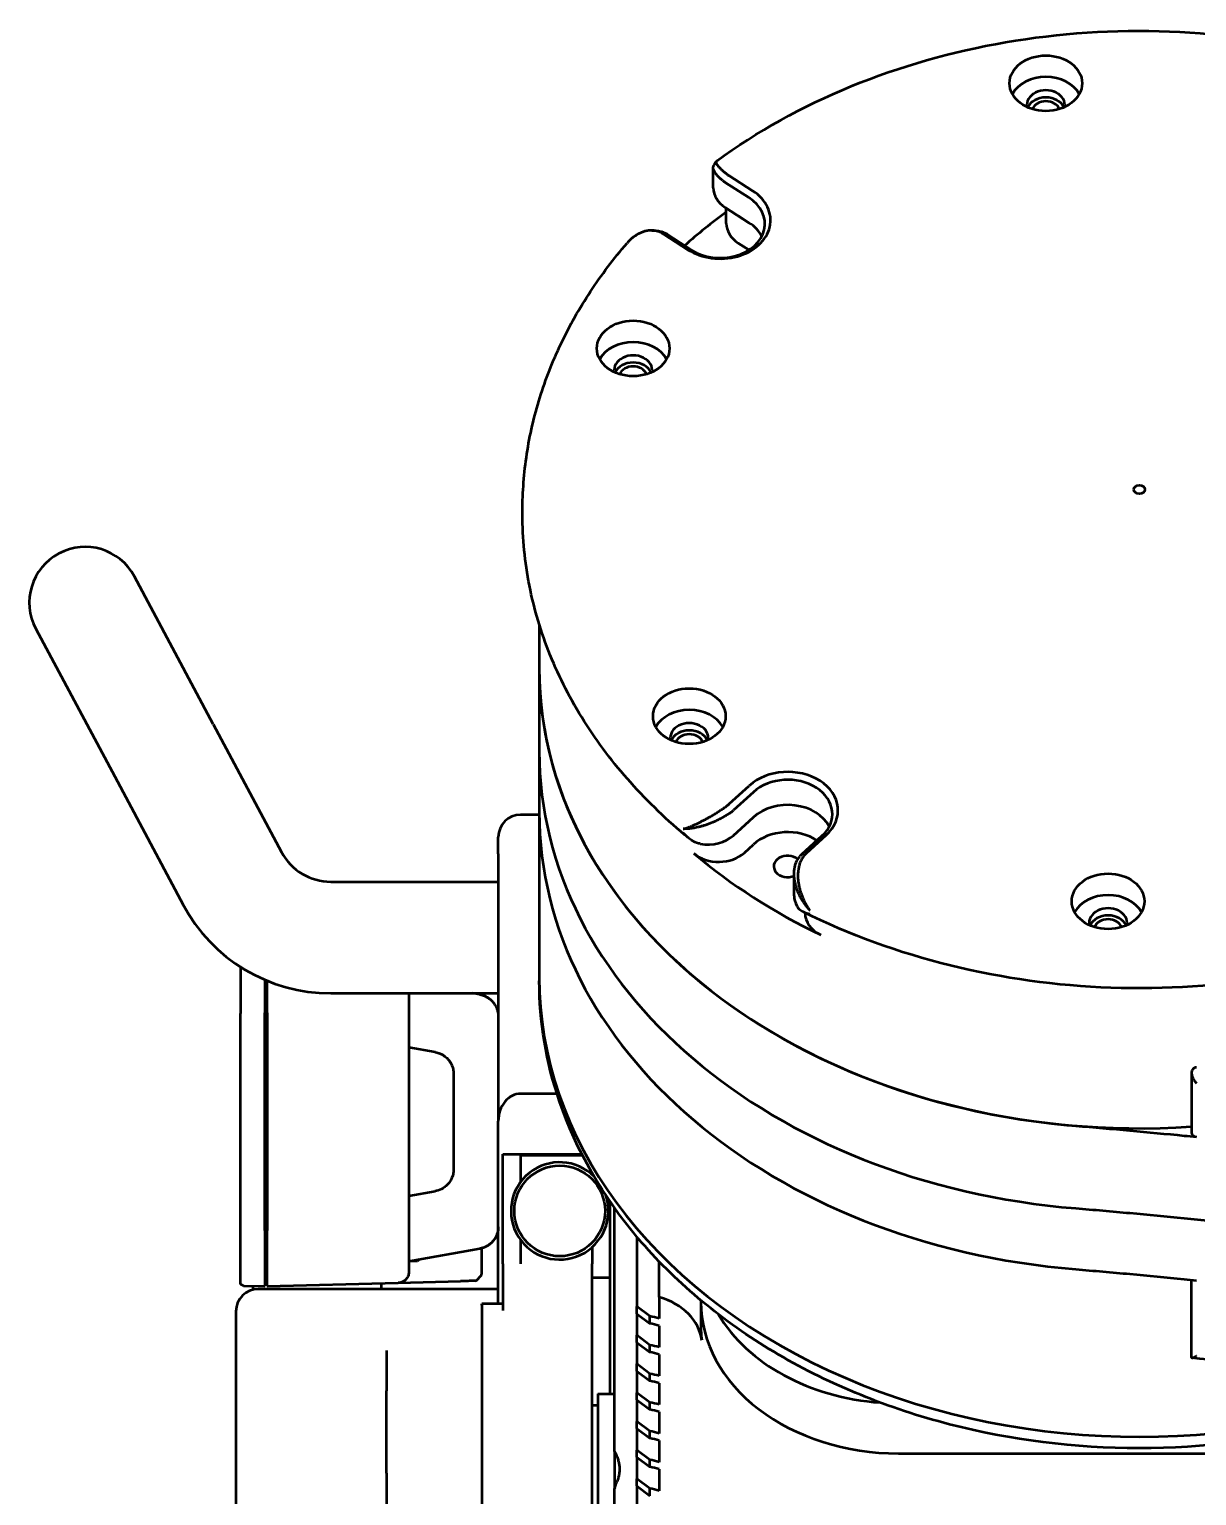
# Model space of a CAD drawing. Header units: millimetres. Extents: x 36 to 3196, y 27 to 5967.
# Drawn here: x 1096.2 to 1200.7, y 4232.1 to 4363.5 of the extents above; entities that cross this region are included whole.
import ezdxf

# ---------------------------------------------------------------- set-up
doc = ezdxf.new("R2010")
doc.units = ezdxf.units.MM
doc.layers.add('외형선(ISO)', color=7, linetype='Continuous', lineweight=50)

msp = doc.modelspace()

# ---------------------------------------------------------------- linework, layer by layer
at = {"layer": '외형선(ISO)'}
for p, q in [((1157.4865, 4351.2996), (1157.6937, 4351.6339)), ((1157.4261, 4349.2671), (1157.4261, 4351.0796)), ((1158.8191, 4350.3712), (1160.9479, 4349.0028)), ((1160.6265, 4348.388), (1158.4977, 4349.7564)), ((1158.4977, 4347.5067), (1160.6265, 4346.1383)), ((1158.5859, 4346.079), (1158.5859, 4347.45)), ((1160.6265, 4346.1383), (1159.6576, 4346.7611)), ((1151.9125, 4345.4425), (1152.1755, 4345.4379)), ((1155.1628, 4343.7214), (1153.034, 4345.0898)), ((1153.3554, 4345.0618), (1155.4842, 4343.6934)), ((1159.6576, 4344.3185), (1160.6265, 4343.6957)), ((1140.3416, 4319.9846), (1140.3416, 4320.306)), ((1112.6434, 4301.2117), (1105.5846, 4314.447)), ((1096.7611, 4309.7411), (1103.8199, 4296.5058)), ((1141.8416, 4310.1585), (1141.8416, 4306.1647)), ((1141.8416, 4306.1647), (1141.8416, 4298.7726)), ((1112.6434, 4301.2117), (1118.7611, 4289.7411)), ((1141.8416, 4298.7726), (1141.8416, 4293.3089)), ((1103.8199, 4296.5058), (1109.9375, 4285.0352)), ((1158.8615, 4294.065), (1160.6478, 4295.6958)), ((1161.0308, 4295.1282), (1159.2445, 4293.4974)), ((1141.8416, 4293.094), (1140.1728, 4293.094)), ((1141.8416, 4293.3089), (1141.8416, 4278.5248)), ((1159.2445, 4291.2477), (1161.0308, 4292.8784)), ((1161.0308, 4292.8784), (1160.2177, 4292.1361)), ((1138.1728, 4289.6039), (1138.1728, 4291.094)), ((1165.3729, 4289.5582), (1167.1592, 4291.189)), ((1167.5422, 4291.2641), (1165.7559, 4289.6334)), ((1160.2177, 4289.6936), (1161.0308, 4290.4358)), ((1138.1728, 4289.6039), (1138.1728, 4265.6362)), ((1164.671, 4285.8312), (1164.671, 4287.815)), ((1123.1728, 4287.094), (1138.1728, 4287.094)), ((1165.6442, 4284.2771), (1165.6442, 4284.3155)), ((1115.0719, 4279.4696), (1115.0719, 4275.2958)), ((1117.2719, 4278.3035), (1117.2719, 4275.3457)), ((1117.4728, 4278.1388), (1117.2719, 4278.144)), ((1117.4728, 4275.3457), (1117.4728, 4278.2192)), ((1141.8416, 4278.5248), (1141.8416, 4278.2034)), ((1123.1728, 4277.094), (1138.1728, 4277.094)), ((1136.5201, 4276.9748), (1135.8441, 4277.094)), ((1117.2719, 4255.8424), (1117.2719, 4275.3457)), ((1117.4728, 4275.3457), (1117.4728, 4255.8424)), ((1115.0719, 4255.8923), (1115.0719, 4275.2958)), ((1130.1728, 4275.0388), (1130.1728, 4256.1493)), ((1132.5201, 4271.8228), (1130.1728, 4272.2367)), ((1134.1728, 4269.8532), (1134.1728, 4261.3349)), ((1200.2671, 4269.9547), (1200.2671, 4264.6039)), ((1143.4242, 4268.094), (1140.1728, 4268.094)), ((1130.1729, 4267.2018), (1130.1729, 4267.2018)), ((1130.1728, 4265.1909), (1130.1728, 4265.1909)), ((1138.1728, 4249.2825), (1138.1728, 4265.6362)), ((1138.5916, 4262.694), (1145.6481, 4262.694)), ((1138.5916, 4252.8683), (1138.5916, 4262.694)), ((1140.1728, 4262.594), (1140.1728, 4260.194)), ((1140.1728, 4262.594), (1145.6993, 4262.594)), ((1146.5916, 4260.9589), (1146.5916, 4260.833)), ((1130.1728, 4258.9514), (1132.5201, 4259.3653)), ((1148.1728, 4258.451), (1148.1728, 4251.594)), ((1148.5916, 4236.0351), (1148.5916, 4257.8513)), ((1117.2719, 4255.8424), (1117.2719, 4250.844)), ((1117.4728, 4250.844), (1117.4728, 4255.8424)), ((1140.1728, 4254.9941), (1140.1728, 4252.8683)), ((1146.5916, 4254.3551), (1146.5916, 4252.8683)), ((1150.5916, 4255.2665), (1150.5916, 4249.0233)), ((1117.2719, 4253.044), (1117.4728, 4253.0493)), ((1130.1728, 4253.094), (1136.5201, 4254.2132)), ((1130.9478, 4253.104), (1130.2296, 4253.104)), ((1131.1016, 4253.2578), (1130.9478, 4253.104)), ((1130.9478, 4253.2307), (1130.9478, 4253.104)), ((1136.6728, 4254.2464), (1136.6728, 4251.9162)), ((1152.5916, 4249.8775), (1152.5916, 4253.0426)), ((1130.0692, 4251.7075), (1130.0692, 4251.7075)), ((1136.2417, 4251.3923), (1136.6161, 4251.7766)), ((1138.5916, 4252.8683), (1138.5916, 4248.6653)), ((1146.5916, 4248.6653), (1146.5916, 4252.8683)), ((1115.3641, 4250.894), (1117.2719, 4250.844)), ((1116.2028, 4250.872), (1116.2028, 4250.538)), ((1138.1728, 4250.594), (1116.6728, 4250.594)), ((1117.2719, 4251.144), (1117.4728, 4251.144)), ((1117.4728, 4250.844), (1129.199, 4251.1511)), ((1127.7028, 4250.594), (1127.7028, 4251.1119)), ((1129.199, 4251.1511), (1134.797, 4251.2977)), ((1129.5829, 4251.2387), (1129.583, 4251.2387)), ((1129.7197, 4251.3135), (1129.7196, 4251.3135)), ((1134.8274, 4251.3571), (1134.8272, 4251.3571)), ((1148.1728, 4251.594), (1146.5916, 4251.594)), ((1148.1728, 4251.594), (1148.1728, 4241.194)), ((1200.2671, 4244.469), (1200.2671, 4251.4128)), ((1136.6916, 4249.1485), (1136.6916, 4249.2825)), ((1138.5916, 4249.2825), (1136.6916, 4249.2825)), ((1136.6916, 4249.1485), (1136.6916, 4216.2396)), ((1152.5916, 4249.8775), (1152.5916, 4247.9492)), ((1156.3148, 4249.5834), (1156.3148, 4249.4166)), ((1156.3148, 4249.4166), (1156.3148, 4247.2632)), ((1114.6728, 4248.594), (1114.6728, 4246.4225)), ((1146.5916, 4216.7228), (1146.5916, 4248.6653)), ((1150.5916, 4248.3805), (1150.5916, 4249.0233)), ((1151.7312, 4248.1503), (1150.5916, 4249.0233)), ((1150.5916, 4248.3805), (1150.5916, 4246.4522)), ((1150.5916, 4248.3805), (1151.7312, 4247.5075)), ((1151.7312, 4247.5075), (1151.7312, 4248.1503)), ((1114.6728, 4246.4225), (1114.6728, 4229.502)), ((1150.5916, 4245.8094), (1150.5916, 4246.4522)), ((1151.7312, 4245.5791), (1150.5916, 4246.4522)), ((1152.5916, 4247.3064), (1152.5916, 4245.378)), ((1150.5916, 4245.8094), (1150.5916, 4243.881)), ((1150.5916, 4245.8094), (1151.7312, 4244.9363)), ((1151.7312, 4244.9363), (1151.7312, 4245.5791)), ((1128.1728, 4245.0878), (1128.1728, 4241.4815)), ((1150.5916, 4243.2382), (1150.5916, 4243.881)), ((1151.7312, 4243.008), (1150.5916, 4243.881)), ((1152.5916, 4244.7352), (1152.5916, 4242.8069)), ((1150.5916, 4243.2382), (1150.5916, 4241.3099)), ((1150.5916, 4243.2382), (1151.7312, 4242.3652)), ((1151.7312, 4242.3652), (1151.7312, 4243.008)), ((1128.1728, 4234.094), (1128.1728, 4241.4815)), ((1147.0916, 4241.194), (1147.0916, 4224.194)), ((1147.0916, 4241.194), (1148.5916, 4241.194)), ((1150.5916, 4240.6671), (1150.5916, 4241.3099)), ((1151.7312, 4240.4368), (1150.5916, 4241.3099)), ((1152.5916, 4242.1641), (1152.5916, 4240.2357)), ((1146.5916, 4240.194), (1147.0916, 4240.194)), ((1150.5916, 4240.6671), (1150.5916, 4238.7387)), ((1150.5916, 4240.6671), (1151.7312, 4239.794)), ((1151.7312, 4239.794), (1151.7312, 4240.4368)), ((1150.5916, 4238.0959), (1150.5916, 4238.7387)), ((1151.7312, 4237.8657), (1150.5916, 4238.7387)), ((1152.5916, 4239.5929), (1152.5916, 4237.6646)), ((1150.5916, 4238.0959), (1150.5916, 4236.1676)), ((1150.5916, 4238.0959), (1151.7312, 4237.2229)), ((1151.7312, 4237.2229), (1151.7312, 4237.8657)), ((1148.5916, 4236.0351), (1148.5916, 4232.6801)), ((1150.5916, 4235.5248), (1150.5916, 4236.1676)), ((1151.7312, 4235.2945), (1150.5916, 4236.1676)), ((1152.5916, 4237.0218), (1152.5916, 4235.0934)), ((1150.5916, 4235.5248), (1150.5916, 4233.5964)), ((1150.5916, 4235.5248), (1151.7312, 4234.6517)), ((1151.7312, 4234.6517), (1151.7312, 4235.2945)), ((1174.0048, 4235.8652), (1217.1783, 4235.8652)), ((1174.0048, 4235.8652), (1217.1783, 4235.8652)), ((1128.1728, 4234.094), (1128.1728, 4229.594)), ((1150.5916, 4232.9536), (1150.5916, 4233.5964)), ((1151.7312, 4232.7234), (1150.5916, 4233.5964)), ((1152.5916, 4234.4506), (1152.5916, 4232.5223)), ((1148.5916, 4227.6067), (1148.5916, 4232.6801)), ((1150.5916, 4232.9536), (1151.7312, 4232.0806)), ((1150.5916, 4232.9536), (1150.5916, 4231.0253)), ((1151.7312, 4232.0806), (1151.7312, 4232.7234))]:
    msp.add_line(p, q, dxfattribs=at)
msp.add_circle((1143.6728, 4257.594), 4.06, dxfattribs=at)
for centre, radius, start, end in [((1101.1728, 4312.094), 5, 28.072487, 208.072487), ((1140.1728, 4291.094), 2, 90, 180), ((1123.1728, 4292.094), 5, 208.072487, 270), ((1123.1728, 4292.094), 15, 208.072487, 270), ((1143.6728, 4257.594), 4.36, 44.984976, 18.975694), ((1136.4728, 4251.9162), 0.2, 315.752625, 0.001542), ((1116.6728, 4248.594), 2, 90, 180), ((1136.0984, 4251.5319), 0.2, 271.500517, 315.739508)]:
    msp.add_arc(centre, radius, start, end, dxfattribs=at)
for centre, major_axis in [((1187.213, 4358.6345), (-3.25, 0)), ((1150.2514, 4334.876), (-3.25, 0)), ((1195.5916, 4322.2343), (-0.5, 0)), ((1155.2793, 4301.9236), (-3.25, 0)), ((1192.7861, 4285.3352), (-3.25, 0))]:
    msp.add_ellipse(centre, major_axis=major_axis, ratio=0.76604444, dxfattribs=at)
for centre, major_axis, ratio, start_param, end_param in [((1187.213, 4356.7061), (-3.25, 0), 0.76604444, 3.53926866, 5.8855093), ((1187.213, 4356.7061), (1.7, 0), 0.76604444, 6.12648274, 9.58148053), ((1187.213, 4356.0633), (-1.7, 0), 0.76604444, 3.46188388, 5.96289408), ((1187.213, 4356.0633), (1.25, 0), 0.76604444, 0.27337348, 2.86821917), ((1160.4261, 4351.8383), (-2.5, 0), 0.76604444, 0.76221503, 0.87266463), ((1158.0554, 4346.3621), (4.5, 0), 0.76604444, 4.01425728, 7.15584994), ((1160.4261, 4349.2671), (-3, 0), 0.76604444, 0, 0.87266463), ((1160.4261, 4351.5169), (-3, 0), 0.76604444, 0.76221503, 0.87266463), ((1158.0554, 4346.0407), (4, 0), 0.76604444, 4.01425728, 7.15584994), ((1195.5916, 4317.2206), (-53.75, 0), 0.76604444, 5.47177633, 5.57217233), ((1151.4271, 4343.6227), (2.5, 0), 0.76604444, 0.87266463, 0.98311422), ((1151.4271, 4343.3014), (3, 0), 0.76604444, 0.87266463, 0.98311422), ((1161.5859, 4346.079), (-3, 0), 0.76604444, 0, 0.87266463), ((1158.0554, 4343.791), (4, 0), 0.76604444, 0.37589597, 0.87266463), ((1158.0554, 4343.791), (4, 0), 0.76604444, 0.37589597, 0.87266463), ((1158.0554, 4341.3484), (-4, 0), 0.76604444, 4.01368803, 4.01425728), ((1150.2514, 4332.9476), (-3.25, 0), 0.76604444, 3.53926866, 5.8855093), ((1150.2514, 4332.9476), (1.7, 0), 0.76604444, 6.12648274, 9.58148053), ((1150.2514, 4332.3048), (-1.7, 0), 0.76604444, 3.46188388, 5.96289408), ((1150.2514, 4332.3048), (1.25, 0), 0.76604444, 0.27337348, 2.86821917), ((1195.5916, 4306.1647), (-53.75, 0), 0.76604444, 0, 1.46456386), ((1195.5916, 4306.1647), (-53.75, 0), 0.76604444, 0, 1.65789299), ((1155.2793, 4299.9952), (-3.25, 0), 0.76604444, 3.53926866, 5.8855093), ((1155.2793, 4299.9952), (1.7, 0), 0.76604444, 6.12648274, 9.58148053), ((1155.2793, 4299.3524), (-1.7, 0), 0.76604444, 3.46188388, 5.96289408), ((1155.2793, 4299.3524), (1.25, 0), 0.76604444, 0.27337348, 2.86821917), ((1195.5916, 4298.7726), (-53.75, 0), 0.76604444, 0, 1.46456385), ((1195.5916, 4298.7726), (-53.75, 0), 0.76604444, 0, 1.46456386), ((1164.095, 4293.48), (4.5, 0), 0.76604444, 5.58505361, 8.72664626), ((1164.095, 4293.1586), (4, 0), 0.76604444, 5.58505361, 8.72664626), ((1156.9464, 4295.296), (-2.5, 0), 0.76604444, 2.33301136, 2.44346096), ((1164.095, 4290.9088), (4, 0), 0.76604444, 0.37589597, 2.44346096), ((1164.095, 4290.9088), (4, 0), 0.76604444, 0.37589597, 2.44346096), ((1195.5916, 4293.3089), (-53.75, 0), 0.76604444, 0, 1.46456386), ((1195.5916, 4293.3089), (-53.75, 0), 0.76604444, 0, 1.46456386), ((1156.9464, 4294.9746), (-3, 0), 0.76604444, 2.33301136, 2.44346096), ((1156.9464, 4292.7249), (-3, 0), 0.76604444, 1.33965909, 2.44346096), ((1164.095, 4288.4662), (-4, 0), 0.76604444, 3.99859383, 5.58505361), ((1157.9196, 4291.1708), (3, 0), 0.76604444, 3.87588511, 5.58505361), ((1195.5916, 4317.2206), (53.75, 0), 0.76604444, 3.87588511, 4.15262946), ((1164.095, 4288.4662), (-1.25, 0), 0.76604444, 3.8980203, 8.33289505), ((1167.671, 4288.081), (3, 0), 0.76604444, 2.44346096, 2.55391055), ((1167.671, 4288.4024), (2.5, 0), 0.76604444, 2.44346096, 2.55391055), ((1167.671, 4285.8312), (-3, 0), 0.76604444, 0, 0.40567017), ((1192.7861, 4283.4069), (-3.25, 0), 0.76604444, 3.53926866, 5.8855093), ((1192.7861, 4283.4069), (1.7, 0), 0.76604444, 6.12648274, 9.58148053), ((1168.6442, 4284.2771), (-3, 0), 0.76604444, 0, 1.01103681), ((1192.7861, 4282.7641), (-1.7, 0), 0.76604444, 3.46188388, 5.96289408), ((1192.7861, 4282.7641), (1.25, 0), 0.76604444, 0.27337348, 2.86821917), ((1195.5916, 4278.5248), (-53.75, 0), 0.76604444, 0, 2.0522136), ((1195.5916, 4278.5248), (-53.75, 0), 0.76604444, 0, 2.0522136), ((1140.1728, 4265.6362), (0, 2.4578), 0.81373347, 0, 1.57079633), ((1200.7671, 4264.6039), (-0.5, 0), 0.76604444, 0, 1.43774573), ((1129.1728, 4256.1493), (1, 0), 0.00011293, 6.28318151, 6.28319385), ((1134.6878, 4251.2947), (-1.4158, -0.0373), 0.00007293, 3.7997444, 4.63513662), ((1134.6878, 4251.2947), (-1.4158, -0.0371), 0.00005528, 4.63488775, 4.63515082), ((1134.6878, 4251.2947), (-1.4158, -0.0371), 0.00005528, 3.77677656, 4.23437598), ((1134.6878, 4251.2947), (1.4158, 0.0373), 0.00007293, 0.00017574, 0.65819226), ((1150.4152, 4245.5943), (6, 0), 0.76604444, 0.09209356, 1.19959714), ((1174.0048, 4249.4166), (-17.6901, 0), 0.76604444, 0, 1.57079633), ((1174.0048, 4249.4166), (-17.6901, 0), 0.76604444, 0, 1.57079633), ((1150.4152, 4243.6659), (6, 0), 0.76604444, 1.19959714, 1.34965576), ((1174.0048, 4253.9161), (17.6901, 0), 0.76604444, 3.56689822, 4.6198403), ((1150.4152, 4243.0232), (-6, 0), 0.76604444, 4.34118979, 4.49124841), ((1174.0048, 4247.2632), (-17.6901, 0), 0.76604444, 0, 0.09209356), ((1150.4152, 4241.0948), (6, 0), 0.76604444, 1.19959714, 1.34965576), ((1150.4152, 4240.452), (-6, 0), 0.76604444, 4.34118979, 4.49124841), ((1150.4152, 4238.5236), (6, 0), 0.76604444, 1.19959714, 1.34965576), ((1150.4152, 4237.8809), (-6, 0), 0.76604444, 4.34118979, 4.49124841), ((1150.4152, 4235.9525), (6, 0), 0.76604444, 1.19959714, 1.34965576), ((1150.4152, 4235.3097), (-6, 0), 0.76604444, 4.34118979, 4.49124841), ((1150.4152, 4233.3813), (6, 0), 0.76604444, 1.19959714, 1.34965576), ((1150.4152, 4232.7386), (-6, 0), 0.76604444, 4.34118979, 4.49124841), ((1150.4152, 4230.8102), (6, 0), 0.76604444, 1.19959714, 1.34965576), ((1150.4152, 4230.1674), (-6, 0), 0.76604444, 4.34118979, 4.49124841), ((1150.4152, 4228.239), (6, 0), 0.76604444, 1.19959714, 1.34965576)]:
    msp.add_ellipse(centre, major_axis=major_axis, ratio=ratio, start_param=start_param, end_param=end_param, dxfattribs=at)
for points, knots in [([(1157.7246, 4351.6668), (1161.3412, 4354.3138), (1165.4052, 4356.5677), (1174.137, 4360.1525), (1178.8044, 4361.4832), (1188.4187, 4363.1404), (1193.365, 4363.4668), (1203.1956, 4363.0952), (1208.0794, 4362.3972), (1217.4473, 4360.0194), (1221.931, 4358.3399), (1226.0577, 4356.2205)], [1.8553784, 1.8553784, 1.8553784, 1.8553784, 2.12602027, 2.12602027, 2.39666215, 2.39666215, 2.66730403, 2.66730403, 2.9379459, 2.9379459, 3.20858778, 3.20858778, 3.20858778, 3.20858778]), ([(1157.7246, 4351.6668), (1157.714, 4351.659), (1157.7051, 4351.6501), (1157.6978, 4351.6401), (1157.6871, 4351.6251), (1157.6802, 4351.6076), (1157.6775, 4351.5872), (1157.6761, 4351.5769), (1157.6758, 4351.566), (1157.6767, 4351.5543), (1157.6775, 4351.5427), (1157.6795, 4351.5303), (1157.6826, 4351.5173), (1157.6857, 4351.5042), (1157.69, 4351.4905), (1157.6955, 4351.476), (1157.7009, 4351.4616), (1157.7076, 4351.4464), (1157.7155, 4351.4304), (1157.7234, 4351.4145), (1157.7326, 4351.3978), (1157.7431, 4351.3803), (1157.7536, 4351.3627), (1157.7655, 4351.3444), (1157.7787, 4351.3253), (1157.792, 4351.3061), (1157.8066, 4351.2861), (1157.8229, 4351.2651), (1157.8391, 4351.2441), (1157.8567, 4351.2223), (1157.8758, 4351.1998), (1157.8948, 4351.1773), (1157.9153, 4351.1541), (1157.9372, 4351.13), (1157.9592, 4351.106), (1157.9826, 4351.0811), (1158.0076, 4351.0555), (1158.0326, 4351.0298), (1158.0592, 4351.0033), (1158.0874, 4350.9759), (1158.1156, 4350.9485), (1158.1456, 4350.92), (1158.1769, 4350.8911), (1158.2082, 4350.8622), (1158.2409, 4350.8327), (1158.2748, 4350.8026), (1158.3088, 4350.7725), (1158.3441, 4350.7419), (1158.3808, 4350.7106), (1158.4542, 4350.6482), (1158.5331, 4350.5833), (1158.6178, 4350.5159)], [-0.604558637, -0.604558637, -0.604558637, -0.604558637, -0.5625, -0.5625, -0.5625, -0.5, -0.5, -0.5, -0.46875, -0.46875, -0.46875, -0.4375, -0.4375, -0.4375, -0.40625, -0.40625, -0.40625, -0.375, -0.375, -0.375, -0.34375, -0.34375, -0.34375, -0.3125, -0.3125, -0.3125, -0.28125, -0.28125, -0.28125, -0.25, -0.25, -0.25, -0.21875, -0.21875, -0.21875, -0.1875, -0.1875, -0.1875, -0.15625, -0.15625, -0.15625, -0.125, -0.125, -0.125, -0.09375, -0.09375, -0.09375, -0.0625, -0.0625, -0.0625, 0, 0, 0, 0]), ([(1158.2562, 4349.93), (1158.1718, 4349.9977), (1158.0941, 4350.0643), (1158.0227, 4350.1298), (1157.987, 4350.1626), (1157.9529, 4350.1951), (1157.9203, 4350.2274), (1157.8878, 4350.2596), (1157.8567, 4350.2917), (1157.8272, 4350.3234), (1157.7977, 4350.3552), (1157.7696, 4350.3868), (1157.7436, 4350.4177), (1157.7175, 4350.4485), (1157.6932, 4350.4788), (1157.6706, 4350.5084), (1157.6481, 4350.538), (1157.6272, 4350.5671), (1157.608, 4350.5956), (1157.5888, 4350.6241), (1157.5712, 4350.652), (1157.5551, 4350.6794), (1157.5391, 4350.7068), (1157.5245, 4350.7337), (1157.5116, 4350.76), (1157.4986, 4350.7863), (1157.4873, 4350.8119), (1157.4775, 4350.8367), (1157.4677, 4350.8615), (1157.4594, 4350.8856), (1157.4525, 4350.9091), (1157.4456, 4350.9325), (1157.4401, 4350.9553), (1157.436, 4350.9774), (1157.4318, 4350.9996), (1157.429, 4351.0211), (1157.4275, 4351.0421), (1157.4259, 4351.063), (1157.4257, 4351.0833), (1157.4267, 4351.1031), (1157.4276, 4351.1228), (1157.4298, 4351.142), (1157.4332, 4351.1606), (1157.4366, 4351.1793), (1157.4412, 4351.1972), (1157.4469, 4351.2145), (1157.4568, 4351.2448), (1157.4701, 4351.2732), (1157.4865, 4351.2996)], [-1, -1, -1, -1, -0.9375, -0.9375, -0.9375, -0.90625, -0.90625, -0.90625, -0.875, -0.875, -0.875, -0.84375, -0.84375, -0.84375, -0.8125, -0.8125, -0.8125, -0.78125, -0.78125, -0.78125, -0.75, -0.75, -0.75, -0.71875, -0.71875, -0.71875, -0.6875, -0.6875, -0.6875, -0.65625, -0.65625, -0.65625, -0.625, -0.625, -0.625, -0.59375, -0.59375, -0.59375, -0.5625, -0.5625, -0.5625, -0.53125, -0.53125, -0.53125, -0.5, -0.5, -0.5, -0.445219042, -0.445219042, -0.445219042, -0.445219042]), ([(1152.8131, 4345.2166), (1152.7117, 4345.2688), (1152.6085, 4345.3114), (1152.5036, 4345.3451), (1152.4512, 4345.362), (1152.3983, 4345.3767), (1152.3451, 4345.3891), (1152.2918, 4345.4016), (1152.2381, 4345.4119), (1152.1841, 4345.42), (1152.13, 4345.4281), (1152.0753, 4345.4341), (1152.0212, 4345.4378), (1151.9671, 4345.4416), (1151.9133, 4345.4432), (1151.8597, 4345.4428), (1151.8061, 4345.4424), (1151.7529, 4345.44), (1151.6998, 4345.4357), (1151.6468, 4345.4314), (1151.594, 4345.4251), (1151.5415, 4345.4171), (1151.489, 4345.409), (1151.4366, 4345.3991), (1151.3847, 4345.3875), (1151.3327, 4345.3758), (1151.2816, 4345.3625), (1151.2311, 4345.3477), (1151.1806, 4345.3329), (1151.1308, 4345.3166), (1151.0817, 4345.2988), (1151.0325, 4345.281), (1150.984, 4345.2618), (1150.9361, 4345.2413), (1150.8882, 4345.2207), (1150.8409, 4345.1988), (1150.7942, 4345.1757), (1150.7475, 4345.1525), (1150.7014, 4345.128), (1150.6558, 4345.1023), (1150.6102, 4345.0765), (1150.5652, 4345.0496), (1150.5207, 4345.0214), (1150.4762, 4344.9932), (1150.4325, 4344.964), (1150.3896, 4344.9338), (1150.3039, 4344.8735), (1150.2214, 4344.8094), (1150.1419, 4344.7419), (1150.0623, 4344.6745), (1149.9858, 4344.6036), (1149.9119, 4344.5296), (1149.8428, 4344.4603), (1149.776, 4344.3882), (1149.7116, 4344.3134)], [-1, -1, -1, -1, -0.9375, -0.9375, -0.9375, -0.90625, -0.90625, -0.90625, -0.875, -0.875, -0.875, -0.84375, -0.84375, -0.84375, -0.8125, -0.8125, -0.8125, -0.78125, -0.78125, -0.78125, -0.75, -0.75, -0.75, -0.71875, -0.71875, -0.71875, -0.6875, -0.6875, -0.6875, -0.65625, -0.65625, -0.65625, -0.625, -0.625, -0.625, -0.59375, -0.59375, -0.59375, -0.5625, -0.5625, -0.5625, -0.53125, -0.53125, -0.53125, -0.5, -0.5, -0.5, -0.4375, -0.4375, -0.4375, -0.375, -0.375, -0.375, -0.316429245, -0.316429245, -0.316429245, -0.316429245]), ([(1152.1755, 4345.4379), (1152.2116, 4345.4373), (1152.2478, 4345.4358), (1152.284, 4345.4334), (1152.3398, 4345.4298), (1152.3961, 4345.4239), (1152.4516, 4345.4159), (1152.5071, 4345.4078), (1152.5621, 4345.3977), (1152.6165, 4345.3853), (1152.6709, 4345.373), (1152.7247, 4345.3584), (1152.778, 4345.3417), (1152.8844, 4345.3082), (1152.9886, 4345.2658), (1153.0904, 4345.2139)], [-0.17651888, -0.17651888, -0.17651888, -0.17651888, -0.15625, -0.15625, -0.15625, -0.125, -0.125, -0.125, -0.09375, -0.09375, -0.09375, -0.0625, -0.0625, -0.0625, 0, 0, 0, 0]), ([(1140.3416, 4320.306), (1140.3416, 4322.0151), (1140.472, 4323.7241), (1140.9908, 4327.1148), (1141.3792, 4328.7963), (1142.4061, 4332.1058), (1143.0446, 4333.7338), (1144.5594, 4336.9125), (1145.4358, 4338.4632), (1147.4112, 4341.4665), (1148.5102, 4342.9191), (1149.7116, 4344.3134)], [1.047197554, 1.047197554, 1.047197554, 1.047197554, 1.163879581, 1.163879581, 1.280561607, 1.280561607, 1.397243634, 1.397243634, 1.51392566, 1.51392566, 1.630607687, 1.630607687, 1.630607687, 1.630607687]), ([(1155.2118, 4291.0116), (1153.3271, 4292.5616), (1151.5933, 4294.221), (1148.4668, 4297.7221), (1147.0742, 4299.5639), (1144.6624, 4303.3889), (1143.6433, 4305.3722), (1142.0025, 4309.4357), (1141.381, 4311.5159), (1140.5505, 4315.7256), (1140.3416, 4317.8551), (1140.3416, 4319.9846)], [0.2972561, 0.2972561, 0.2972561, 0.2972561, 0.447244391, 0.447244391, 0.597232682, 0.597232682, 0.747220973, 0.747220973, 0.897209263, 0.897209263, 1.047197554, 1.047197554, 1.047197554, 1.047197554]), ([(1154.7275, 4291.821), (1154.7336, 4291.8226), (1154.7398, 4291.8243), (1154.746, 4291.826), (1154.7522, 4291.8277), (1154.7585, 4291.8294), (1154.7647, 4291.8311), (1154.7773, 4291.8347), (1154.7901, 4291.8383), (1154.803, 4291.842), (1154.8288, 4291.8495), (1154.8552, 4291.8575), (1154.8823, 4291.8659), (1154.9364, 4291.8828), (1154.993, 4291.9015), (1155.0522, 4291.9221), (1155.1113, 4291.9427), (1155.173, 4291.9652), (1155.2372, 4291.9896), (1155.2693, 4292.0018), (1155.3021, 4292.0145), (1155.3356, 4292.0277), (1155.369, 4292.041), (1155.4031, 4292.0547), (1155.4379, 4292.0689), (1155.4726, 4292.0832), (1155.5081, 4292.0979), (1155.544, 4292.1131), (1155.5799, 4292.1283), (1155.6163, 4292.1439), (1155.6533, 4292.1601), (1155.7272, 4292.1923), (1155.8031, 4292.2264), (1155.8813, 4292.2625), (1155.9594, 4292.2985), (1156.0398, 4292.3365), (1156.1224, 4292.3767), (1156.2051, 4292.4168), (1156.2901, 4292.459), (1156.3776, 4292.5036), (1156.4213, 4292.5259), (1156.4658, 4292.5488), (1156.5109, 4292.5723), (1156.5559, 4292.5957), (1156.6012, 4292.6196), (1156.647, 4292.644), (1156.6927, 4292.6684), (1156.7388, 4292.6932), (1156.7853, 4292.7186), (1156.8317, 4292.7439), (1156.8786, 4292.7697), (1156.9258, 4292.796), (1156.9731, 4292.8223), (1157.0207, 4292.8491), (1157.0688, 4292.8765), (1157.1168, 4292.9038), (1157.1653, 4292.9317), (1157.2142, 4292.9602), (1157.2631, 4292.9886), (1157.3125, 4293.0176), (1157.3624, 4293.0473), (1157.4123, 4293.077), (1157.4623, 4293.1071), (1157.5123, 4293.1374), (1157.5623, 4293.1678), (1157.6122, 4293.1985), (1157.6622, 4293.2295), (1157.7122, 4293.2606), (1157.7622, 4293.292), (1157.8121, 4293.3238), (1157.8621, 4293.3555), (1157.9121, 4293.3877), (1157.9621, 4293.4201), (1158.012, 4293.4526), (1158.0623, 4293.4857), (1158.1116, 4293.5185), (1158.161, 4293.5514), (1158.2098, 4293.5843), (1158.2579, 4293.6171), (1158.306, 4293.6499), (1158.3534, 4293.6826), (1158.4002, 4293.7153), (1158.4937, 4293.7807), (1158.5846, 4293.8459), (1158.6727, 4293.9108)], [-1, -1, -1, -1, -0.9921875, -0.9921875, -0.9921875, -0.984375, -0.984375, -0.984375, -0.96875, -0.96875, -0.96875, -0.9375, -0.9375, -0.9375, -0.875, -0.875, -0.875, -0.8125, -0.8125, -0.8125, -0.78125, -0.78125, -0.78125, -0.75, -0.75, -0.75, -0.71875, -0.71875, -0.71875, -0.6875, -0.6875, -0.6875, -0.625, -0.625, -0.625, -0.5625, -0.5625, -0.5625, -0.5, -0.5, -0.5, -0.46875, -0.46875, -0.46875, -0.4375, -0.4375, -0.4375, -0.40625, -0.40625, -0.40625, -0.375, -0.375, -0.375, -0.34375, -0.34375, -0.34375, -0.3125, -0.3125, -0.3125, -0.28125, -0.28125, -0.28125, -0.25, -0.25, -0.25, -0.21875, -0.21875, -0.21875, -0.1875, -0.1875, -0.1875, -0.15625, -0.15625, -0.15625, -0.125, -0.125, -0.125, -0.09375, -0.09375, -0.09375, -0.0625, -0.0625, -0.0625, 0, 0, 0, 0]), ([(1159.018, 4293.3124), (1158.9295, 4293.2477), (1158.8374, 4293.1843), (1158.7419, 4293.1219), (1158.6941, 4293.0908), (1158.6455, 4293.0599), (1158.596, 4293.0293), (1158.5465, 4292.9987), (1158.4961, 4292.9683), (1158.445, 4292.9383), (1158.3938, 4292.9083), (1158.3416, 4292.8784), (1158.2895, 4292.8494), (1158.2375, 4292.8204), (1158.1852, 4292.7919), (1158.1328, 4292.7642), (1158.0804, 4292.7364), (1158.0278, 4292.7092), (1157.9751, 4292.6826), (1157.9225, 4292.656), (1157.8696, 4292.63), (1157.8167, 4292.6046), (1157.7638, 4292.5791), (1157.7106, 4292.5542), (1157.6575, 4292.5299), (1157.6044, 4292.5056), (1157.5518, 4292.4821), (1157.4994, 4292.4594), (1157.4471, 4292.4366), (1157.3952, 4292.4145), (1157.3436, 4292.3932), (1157.292, 4292.3718), (1157.2407, 4292.3511), (1157.1898, 4292.3311), (1157.1388, 4292.311), (1157.0882, 4292.2916), (1157.0379, 4292.2728), (1156.9876, 4292.2541), (1156.9376, 4292.2359), (1156.8879, 4292.2183), (1156.8382, 4292.2007), (1156.7888, 4292.1837), (1156.7396, 4292.1673), (1156.6905, 4292.1509), (1156.6418, 4292.1351), (1156.5939, 4292.12), (1156.498, 4292.0899), (1156.4045, 4292.0623), (1156.3133, 4292.0371), (1156.222, 4292.0119), (1156.133, 4291.989), (1156.046, 4291.9684), (1155.9591, 4291.9477), (1155.8742, 4291.9292), (1155.7913, 4291.9129), (1155.7498, 4291.9047), (1155.7089, 4291.897), (1155.6684, 4291.8899), (1155.628, 4291.8828), (1155.5879, 4291.8761), (1155.5485, 4291.87), (1155.5092, 4291.8639), (1155.4705, 4291.8584), (1155.4325, 4291.8533), (1155.3944, 4291.8483), (1155.3571, 4291.8438), (1155.3203, 4291.8398), (1155.2469, 4291.8318), (1155.176, 4291.8258), (1155.1076, 4291.8217), (1155.0393, 4291.8177), (1154.9734, 4291.8157), (1154.91, 4291.8155), (1154.8784, 4291.8155), (1154.8473, 4291.8159), (1154.8169, 4291.8168), (1154.8017, 4291.8172), (1154.7866, 4291.8178), (1154.7717, 4291.8185), (1154.7642, 4291.8189), (1154.7568, 4291.8192), (1154.7495, 4291.8196), (1154.7421, 4291.8201), (1154.7347, 4291.8205), (1154.7275, 4291.821)], [-1, -1, -1, -1, -0.9375, -0.9375, -0.9375, -0.90625, -0.90625, -0.90625, -0.875, -0.875, -0.875, -0.84375, -0.84375, -0.84375, -0.8125, -0.8125, -0.8125, -0.78125, -0.78125, -0.78125, -0.75, -0.75, -0.75, -0.71875, -0.71875, -0.71875, -0.6875, -0.6875, -0.6875, -0.65625, -0.65625, -0.65625, -0.625, -0.625, -0.625, -0.59375, -0.59375, -0.59375, -0.5625, -0.5625, -0.5625, -0.53125, -0.53125, -0.53125, -0.5, -0.5, -0.5, -0.4375, -0.4375, -0.4375, -0.375, -0.375, -0.375, -0.3125, -0.3125, -0.3125, -0.28125, -0.28125, -0.28125, -0.25, -0.25, -0.25, -0.21875, -0.21875, -0.21875, -0.1875, -0.1875, -0.1875, -0.125, -0.125, -0.125, -0.0625, -0.0625, -0.0625, -0.03125, -0.03125, -0.03125, -0.015625, -0.015625, -0.015625, -0.0078125, -0.0078125, -0.0078125, 0, 0, 0, 0]), ([(1156.2591, 4290.4879), (1156.1544, 4290.5067), (1156.0432, 4290.5378), (1155.7229, 4290.6618), (1155.5135, 4290.7797), (1155.0945, 4291.0978), (1154.9018, 4291.2877), (1154.7311, 4291.4952), (1154.7293, 4291.4974), (1154.7275, 4291.4996)], [0.620418882, 0.620418882, 0.620418882, 0.620418882, 0.667518905, 0.667518905, 0.750558059, 0.750558059, 0.836249708, 0.836249708, 0.837158653, 0.837158653, 0.837158653, 0.837158653]), ([(1166.0679, 4284.5315), (1166.0589, 4284.5415), (1166.0497, 4284.5517), (1166.0406, 4284.5618), (1166.0315, 4284.572), (1166.0225, 4284.5822), (1166.0134, 4284.5925), (1165.9954, 4284.6129), (1165.9775, 4284.6335), (1165.9598, 4284.6543), (1165.9243, 4284.6957), (1165.8894, 4284.7377), (1165.855, 4284.7802), (1165.7864, 4284.8652), (1165.72, 4284.9523), (1165.6559, 4285.0415), (1165.5918, 4285.1307), (1165.53, 4285.2219), (1165.4706, 4285.3153), (1165.4408, 4285.362), (1165.4117, 4285.4093), (1165.3832, 4285.4571), (1165.3547, 4285.5049), (1165.3269, 4285.5532), (1165.2996, 4285.6022), (1165.2723, 4285.6511), (1165.2457, 4285.7006), (1165.22, 4285.7503), (1165.1942, 4285.8), (1165.1692, 4285.8501), (1165.1449, 4285.9005), (1165.0965, 4286.0013), (1165.0511, 4286.1034), (1165.0091, 4286.207), (1164.9671, 4286.3106), (1164.9283, 4286.4156), (1164.893, 4286.5221), (1164.8578, 4286.6286), (1164.8261, 4286.7367), (1164.7982, 4286.8464), (1164.7843, 4286.9012), (1164.7714, 4286.9566), (1164.7595, 4287.0122), (1164.7476, 4287.0679), (1164.7369, 4287.1235), (1164.7273, 4287.1792), (1164.7177, 4287.2349), (1164.7093, 4287.2906), (1164.7021, 4287.3464), (1164.6948, 4287.4022), (1164.6888, 4287.458), (1164.684, 4287.5138), (1164.6793, 4287.5697), (1164.6758, 4287.6256), (1164.6736, 4287.6815), (1164.6714, 4287.7375), (1164.6706, 4287.7934), (1164.6712, 4287.8495), (1164.6718, 4287.9055), (1164.6738, 4287.9615), (1164.6773, 4288.0177), (1164.6808, 4288.0738), (1164.6859, 4288.1297), (1164.6925, 4288.1849), (1164.6991, 4288.2401), (1164.7073, 4288.2948), (1164.7171, 4288.349), (1164.7269, 4288.4031), (1164.7383, 4288.4567), (1164.7514, 4288.5098), (1164.7645, 4288.5628), (1164.7794, 4288.6153), (1164.796, 4288.6671), (1164.8126, 4288.719), (1164.8312, 4288.7704), (1164.8514, 4288.8204), (1164.8715, 4288.8703), (1164.8934, 4288.919), (1164.9169, 4288.9663), (1164.9404, 4289.0136), (1164.9655, 4289.0596), (1164.9924, 4289.1042), (1165.0461, 4289.1934), (1165.1066, 4289.2772), (1165.1743, 4289.3551)], [-1, -1, -1, -1, -0.9921875, -0.9921875, -0.9921875, -0.984375, -0.984375, -0.984375, -0.96875, -0.96875, -0.96875, -0.9375, -0.9375, -0.9375, -0.875, -0.875, -0.875, -0.8125, -0.8125, -0.8125, -0.78125, -0.78125, -0.78125, -0.75, -0.75, -0.75, -0.71875, -0.71875, -0.71875, -0.6875, -0.6875, -0.6875, -0.625, -0.625, -0.625, -0.5625, -0.5625, -0.5625, -0.5, -0.5, -0.5, -0.46875, -0.46875, -0.46875, -0.4375, -0.4375, -0.4375, -0.40625, -0.40625, -0.40625, -0.375, -0.375, -0.375, -0.34375, -0.34375, -0.34375, -0.3125, -0.3125, -0.3125, -0.28125, -0.28125, -0.28125, -0.25, -0.25, -0.25, -0.21875, -0.21875, -0.21875, -0.1875, -0.1875, -0.1875, -0.15625, -0.15625, -0.15625, -0.125, -0.125, -0.125, -0.09375, -0.09375, -0.09375, -0.0625, -0.0625, -0.0625, 0, 0, 0, 0]), ([(1165.5904, 4289.4642), (1165.5223, 4289.3865), (1165.4604, 4289.3026), (1165.4043, 4289.2131), (1165.3763, 4289.1684), (1165.3498, 4289.1222), (1165.3247, 4289.0746), (1165.2996, 4289.027), (1165.2759, 4288.9781), (1165.2537, 4288.9277), (1165.2314, 4288.8774), (1165.2106, 4288.8255), (1165.1915, 4288.7732), (1165.1724, 4288.7209), (1165.1549, 4288.6678), (1165.1389, 4288.6142), (1165.123, 4288.5605), (1165.1086, 4288.5063), (1165.0956, 4288.4514), (1165.0827, 4288.3966), (1165.0712, 4288.3411), (1165.0611, 4288.2851), (1165.0511, 4288.2291), (1165.0424, 4288.1724), (1165.0351, 4288.1154), (1165.0278, 4288.0584), (1165.0219, 4288.0014), (1165.0173, 4287.9444), (1165.0128, 4287.8875), (1165.0096, 4287.8305), (1165.0076, 4287.7735), (1165.0055, 4287.7166), (1165.0048, 4287.6596), (1165.0052, 4287.6027), (1165.0056, 4287.5458), (1165.0071, 4287.4888), (1165.0098, 4287.4319), (1165.0125, 4287.375), (1165.0163, 4287.3181), (1165.0212, 4287.2612), (1165.026, 4287.2043), (1165.032, 4287.1474), (1165.039, 4287.0905), (1165.046, 4287.0336), (1165.054, 4286.977), (1165.0629, 4286.9208), (1165.0808, 4286.8085), (1165.1023, 4286.6977), (1165.1273, 4286.5885), (1165.1522, 4286.4792), (1165.1805, 4286.3713), (1165.2119, 4286.2649), (1165.2433, 4286.1584), (1165.2779, 4286.0532), (1165.3154, 4285.9494), (1165.3341, 4285.8975), (1165.3536, 4285.8458), (1165.3739, 4285.7946), (1165.3941, 4285.7433), (1165.4151, 4285.6923), (1165.4368, 4285.6417), (1165.4584, 4285.5912), (1165.4807, 4285.5413), (1165.5035, 4285.4919), (1165.5264, 4285.4425), (1165.5498, 4285.3936), (1165.5739, 4285.3453), (1165.622, 4285.2487), (1165.6724, 4285.1541), (1165.7251, 4285.0617), (1165.7777, 4284.9692), (1165.8327, 4284.8788), (1165.8898, 4284.7904), (1165.9184, 4284.7462), (1165.9475, 4284.7025), (1165.9772, 4284.6594), (1165.9921, 4284.6378), (1166.0071, 4284.6163), (1166.0222, 4284.595), (1166.0297, 4284.5844), (1166.0373, 4284.5737), (1166.045, 4284.5631), (1166.0526, 4284.5525), (1166.0603, 4284.5419), (1166.0679, 4284.5315)], [-1, -1, -1, -1, -0.9375, -0.9375, -0.9375, -0.90625, -0.90625, -0.90625, -0.875, -0.875, -0.875, -0.84375, -0.84375, -0.84375, -0.8125, -0.8125, -0.8125, -0.78125, -0.78125, -0.78125, -0.75, -0.75, -0.75, -0.71875, -0.71875, -0.71875, -0.6875, -0.6875, -0.6875, -0.65625, -0.65625, -0.65625, -0.625, -0.625, -0.625, -0.59375, -0.59375, -0.59375, -0.5625, -0.5625, -0.5625, -0.53125, -0.53125, -0.53125, -0.5, -0.5, -0.5, -0.4375, -0.4375, -0.4375, -0.375, -0.375, -0.375, -0.3125, -0.3125, -0.3125, -0.28125, -0.28125, -0.28125, -0.25, -0.25, -0.25, -0.21875, -0.21875, -0.21875, -0.1875, -0.1875, -0.1875, -0.125, -0.125, -0.125, -0.0625, -0.0625, -0.0625, -0.03125, -0.03125, -0.03125, -0.015625, -0.015625, -0.015625, -0.0078125, -0.0078125, -0.0078125, 0, 0, 0, 0]), ([(1233.2264, 4288.9075), (1229.6475, 4286.3503), (1225.6267, 4284.162), (1216.9811, 4280.6718), (1212.3569, 4279.3702), (1202.8266, 4277.7422), (1197.9211, 4277.416), (1188.169, 4277.7614), (1183.3232, 4278.433), (1174.0276, 4280.7282), (1169.5786, 4282.3517), (1165.4825, 4284.3959)], [5.00897757, 5.00897757, 5.00897757, 5.00897757, 5.27458211, 5.27458211, 5.54018665, 5.54018665, 5.8057912, 5.8057912, 6.07139574, 6.07139574, 6.33700028, 6.33700028, 6.33700028, 6.33700028]), ([(1164.9145, 4284.9243), (1164.9883, 4284.7926), (1165.0868, 4284.6706), (1165.4331, 4284.3905), (1165.7146, 4284.2754), (1166.0634, 4284.2109), (1166.0657, 4284.2105), (1166.0679, 4284.2101)], [-0.213745231, -0.213745231, -0.213745231, -0.213745231, -0.132568287, -0.132568287, 0, 0, 0.000856776, 0.000856776, 0.000856776, 0.000856776]), ([(1222.193, 4241.7973), (1218.8163, 4240.3028), (1215.2367, 4239.0974), (1206.0302, 4236.8769), (1200.2562, 4236.2445), (1188.7407, 4236.4261), (1183.0008, 4237.2407), (1172.1323, 4240.2454), (1167.0045, 4242.4341), (1157.8968, 4247.983), (1153.9126, 4251.3382), (1147.5456, 4258.8684), (1145.1419, 4263.0317), (1142.4538, 4270.9182), (1141.8416, 4274.5602), (1141.8416, 4278.2034)], [1.22139087, 1.22139087, 1.22139087, 1.22139087, 1.44024789, 1.44024789, 1.7658542, 1.7658542, 2.09160911, 2.09160911, 2.41715531, 2.41715531, 2.74129313, 2.74129313, 3.0606607, 3.0606607, 3.3160674, 3.3160674, 3.3160674, 3.3160674]), ([(1130.1728, 4277.0939), (1130.1728, 4276.9812), (1130.1728, 4276.8654), (1130.1728, 4276.3633), (1130.1728, 4275.9449), (1130.1728, 4275.3627), (1130.1728, 4275.2006), (1130.1728, 4275.0388)], [0.563923048, 0.563923048, 0.563923048, 0.563923048, 0.603137784, 0.603137784, 0.730531894, 0.730531894, 0.77908169, 0.77908169, 0.77908169, 0.77908169]), ([(1136.7719, 4276.9134), (1136.9787, 4276.8485), (1137.1773, 4276.7482), (1137.4697, 4276.5347), (1137.5782, 4276.4356), (1137.6742, 4276.3265)], [0, 0, 0, 0, 0.065162404, 0.065162404, 0.108793394, 0.108793394, 0.108793394, 0.108793394]), ([(1137.4654, 4276.5314), (1137.4517, 4276.543), (1137.4378, 4276.5545), (1137.3502, 4276.6247), (1137.2726, 4276.6785), (1137.1104, 4276.7745), (1137.0259, 4276.8167), (1136.9389, 4276.8528)], [5.581663889, 5.581663889, 5.581663889, 5.581663889, 5.608637837, 5.608637837, 5.749957378, 5.749957378, 5.89127692, 5.89127692, 5.89127692, 5.89127692]), ([(1137.6742, 4276.3265), (1137.7466, 4276.2442), (1137.9239, 4276.006), (1138.0836, 4275.646), (1138.1412, 4275.3715), (1138.1541, 4275.2783)], [0.482363635, 0.482363635, 0.482363635, 0.482363635, 0.6, 0.8, 0.901473172, 0.901473172, 0.901473172, 0.901473172]), ([(1132.5201, 4271.8228), (1132.7347, 4271.7849), (1132.9458, 4271.7106), (1133.2232, 4271.558), (1133.3062, 4271.504), (1133.3846, 4271.4443)], [0, 0, 0, 0, 0.0659968961, 0.0659968961, 0.0957391714, 0.0957391714, 0.0957391714, 0.0957391714]), ([(1132.8785, 4271.7246), (1132.9671, 4271.6911), (1133.0533, 4271.6514), (1133.2135, 4271.5634), (1133.2884, 4271.5155), (1133.3597, 4271.4629)], [0.0373804534, 0.0373804534, 0.0373804534, 0.0373804534, 0.0658635883, 0.0658635883, 0.0926278364, 0.0926278364, 0.0926278364, 0.0926278364]), ([(1133.7674, 4271.0603), (1133.8215, 4270.9889), (1133.8705, 4270.9141), (1133.9142, 4270.837), (1133.9274, 4270.8135), (1133.9402, 4270.7898), (1133.9524, 4270.766), (1133.9618, 4270.7476), (1133.9709, 4270.7292), (1133.9798, 4270.7106)], [0.536593452, 0.536593452, 0.536593452, 0.536593452, 0.636360755, 0.636360755, 0.636360755, 0.666666667, 0.666666667, 0.666666667, 0.689936954, 0.689936954, 0.689936954, 0.689936954]), ([(1200.7196, 4270.4488), (1200.6569, 4270.4441), (1200.596, 4270.4302), (1200.5052, 4270.3915), (1200.4725, 4270.3728), (1200.396, 4270.3148), (1200.3578, 4270.2707), (1200.2988, 4270.164), (1200.2804, 4270.1029), (1200.2625, 4269.9614), (1200.2667, 4269.8778), (1200.303, 4269.6943), (1200.3368, 4269.5961), (1200.4219, 4269.4168), (1200.4672, 4269.3401), (1200.563, 4269.2015), (1200.6138, 4269.1385), (1200.6774, 4269.0695), (1200.6891, 4269.0571), (1200.7008, 4269.0452)], [0.000001, 0.000001, 0.000001, 0.000001, 0.018887871, 0.018887871, 0.030684814, 0.030684814, 0.04931936, 0.04931936, 0.069151672, 0.069151672, 0.092610671, 0.092610671, 0.11800818, 0.11800818, 0.139299022, 0.139299022, 0.160079967, 0.160079967, 0.16471223, 0.16471223, 0.16471223, 0.16471223]), ([(1189.8923, 4265.2219), (1190.7006, 4265.1559), (1192.3218, 4265.0194), (1195.5543, 4264.7318), (1198.3473, 4264.4636), (1200.33, 4264.2623), (1200.7008, 4264.2243)], [0, 0, 0, 0, 0.0078125, 0.015625, 0.03125, 0.0348447114, 0.0348447114, 0.0348447114, 0.0348447114]), ([(1134.1178, 4260.8688), (1134.1122, 4260.8457), (1134.1063, 4260.8226), (1134.0999, 4260.7997), (1134.0715, 4260.6973), (1134.0349, 4260.5981), (1133.993, 4260.5059), (1133.9844, 4260.4872), (1133.9757, 4260.4687), (1133.9667, 4260.4506)], [0.168345888, 0.168345888, 0.168345888, 0.168345888, 0.194151158, 0.194151158, 0.194151158, 0.309534323, 0.309534323, 0.309534323, 0.332993365, 0.332993365, 0.332993365, 0.332993365]), ([(1133.3597, 4259.7252), (1133.1849, 4259.5962), (1132.9865, 4259.4951), (1132.695, 4259.4022), (1132.608, 4259.3808), (1132.5201, 4259.3653)], [0, 0, 0, 0, 0.0656057317, 0.0656057317, 0.0926289482, 0.0926289482, 0.0926289482, 0.0926289482]), ([(1133.7356, 4260.0868), (1133.6855, 4260.0241), (1133.6285, 4259.9606), (1133.5665, 4259.9004), (1133.513, 4259.8485), (1133.4559, 4259.7989), (1133.3971, 4259.7534), (1133.3848, 4259.7438), (1133.3723, 4259.7344), (1133.3597, 4259.7252)], [0.501231652, 0.501231652, 0.501231652, 0.501231652, 0.590043581, 0.590043581, 0.590043581, 0.666666667, 0.666666667, 0.666666667, 0.68284281, 0.68284281, 0.68284281, 0.68284281]), ([(1189.8923, 4257.8298), (1190.7006, 4257.7638), (1192.3218, 4257.6274), (1195.5543, 4257.3397), (1201.2046, 4256.7971), (1209.2467, 4255.9171), (1218.8506, 4254.7137), (1228.4152, 4253.3819), (1237.9489, 4251.9405), (1247.4547, 4250.4119), (1256.9358, 4248.8188), (1266.4141, 4247.1362), (1275.8658, 4245.2845), (1285.2319, 4243.2522), (1294.541, 4241.1351), (1306.9258, 4238.1972), (1322.309, 4234.23), (1335.7688, 4230.2329), (1343.0891, 4227.8915), (1344.413, 4227.4627)], [0, 0, 0, 0, 0.0078125, 0.015625, 0.03125, 0.0625, 0.09375, 0.125, 0.15625, 0.1875, 0.21875, 0.25, 0.28125, 0.3125, 0.34375, 0.375, 0.4375, 0.5, 0.513832198, 0.513832198, 0.513832198, 0.513832198]), ([(1189.8923, 4257.8298), (1190.7006, 4257.7638), (1192.3218, 4257.6274), (1195.5543, 4257.3397), (1201.2046, 4256.7971), (1209.2467, 4255.9171), (1218.8506, 4254.7137), (1228.4152, 4253.3819), (1237.9489, 4251.9405), (1247.4547, 4250.4119), (1256.9358, 4248.8188), (1266.4141, 4247.1362), (1275.8658, 4245.2845), (1285.2319, 4243.2522), (1294.541, 4241.1351), (1306.9258, 4238.1972), (1322.309, 4234.23), (1335.7688, 4230.2329), (1343.0891, 4227.8915), (1344.413, 4227.4627)], [0, 0, 0, 0, 0.0078125, 0.015625, 0.03125, 0.0625, 0.09375, 0.125, 0.15625, 0.1875, 0.21875, 0.25, 0.28125, 0.3125, 0.34375, 0.375, 0.4375, 0.5, 0.513832199, 0.513832199, 0.513832199, 0.513832199]), ([(1115.3641, 4250.894), (1115.3317, 4250.8948), (1115.299, 4250.9011), (1115.2386, 4250.9233), (1115.2102, 4250.9393), (1115.1603, 4250.9789), (1115.1383, 4251.0031), (1115.1034, 4251.0564), (1115.0901, 4251.0862), (1115.0779, 4251.1323), (1115.0751, 4251.1479), (1115.0727, 4251.1715), (1115.0722, 4251.1795), (1115.072, 4251.1885), (1115.072, 4251.1895), (1115.072, 4251.191), (1115.072, 4251.1914), (1115.072, 4251.192), (1115.072, 4251.1921), (1115.0719, 4251.1924), (1115.0719, 4251.1925), (1115.0719, 4251.193), (1115.0719, 4251.1932), (1115.0719, 4251.1935), (1115.0719, 4251.1935), (1115.0719, 4251.1938), (1115.0719, 4251.1938), (1115.0719, 4251.194), (1115.0719, 4251.1941), (1115.0719, 4251.195), (1115.0719, 4251.1962), (1115.0719, 4251.2034), (1115.0719, 4251.2142), (1115.0719, 4251.2792), (1115.0719, 4251.3777), (1115.0719, 4251.7059), (1115.0719, 4251.9694), (1115.0719, 4252.6128), (1115.0719, 4252.9998), (1115.0719, 4253.8489), (1115.0719, 4254.3216), (1115.0719, 4255.1615), (1115.0719, 4255.5281), (1115.0719, 4255.8923)], [0, 0, 0, 0, 0.009730592, 0.009730592, 0.019283522, 0.019283522, 0.028842832, 0.028842832, 0.038401914, 0.038401914, 0.043135156, 0.043135156, 0.045526354, 0.045526354, 0.045833304, 0.045833304, 0.045971935, 0.045971935, 0.04603238, 0.04603238, 0.046092827, 0.046092827, 0.046340306, 0.046340306, 0.046821448, 0.046821448, 0.048261942, 0.048261942, 0.052582745, 0.052582745, 0.065546303, 0.065546303, 0.104466823, 0.104466823, 0.222052797, 0.222052797, 0.372765544, 0.372765544, 0.522418324, 0.522418324, 0.672108692, 0.672108692, 0.781360959, 0.781360959, 0.781360959, 0.781360959]), ([(1130.1728, 4256.1493), (1130.1728, 4255.7171), (1130.1728, 4255.2794), (1130.1728, 4254.4678), (1130.1728, 4254.0829), (1130.1728, 4253.4047), (1130.1728, 4253.1029), (1130.1728, 4252.6196), (1130.1728, 4252.432), (1130.1728, 4252.2533), (1130.1728, 4252.2099), (1130.1728, 4252.1696), (1130.1728, 4252.1603), (1130.1728, 4252.1533), (1130.1728, 4252.152), (1130.1728, 4252.1509), (1130.1728, 4252.1507), (1130.1728, 4252.1502), (1130.1728, 4252.1502), (1130.1728, 4252.1492), (1130.1728, 4252.1489), (1130.1728, 4252.1481), (1130.1728, 4252.1478), (1130.1728, 4252.1469), (1130.1728, 4252.1463), (1130.1728, 4252.1445), (1130.1728, 4252.1432), (1130.1726, 4252.1206), (1130.1717, 4252.0987), (1130.1686, 4252.0559), (1130.1663, 4252.0347), (1130.1546, 4251.9499), (1130.1395, 4251.8868), (1130.0838, 4251.7244), (1130.0317, 4251.6273), (1129.9017, 4251.4579), (1129.8225, 4251.3831), (1129.6468, 4251.2638), (1129.5481, 4251.2178), (1129.3658, 4251.166), (1129.2822, 4251.1533), (1129.199, 4251.1511)], [0, 0, 0, 0, 0.1296551, 0.1296551, 0.256967952, 0.256967952, 0.384364978, 0.384364978, 0.511759352, 0.511759352, 0.574840936, 0.574840936, 0.606726534, 0.606726534, 0.618675391, 0.618675391, 0.623155755, 0.623155755, 0.624836738, 0.624836738, 0.625238476, 0.625238476, 0.625440604, 0.625440604, 0.625644227, 0.625644227, 0.626051767, 0.626051767, 0.632518723, 0.632518723, 0.638918973, 0.638918973, 0.65819968, 0.65819968, 0.690421726, 0.690421726, 0.722272515, 0.722272515, 0.754136592, 0.754136592, 0.779108797, 0.779108797, 0.779108797, 0.779108797]), ([(1138.1509, 4255.8874), (1138.138, 4255.8013), (1138.0801, 4255.5337), (1137.9379, 4255.2141), (1137.7885, 4255.0018), (1137.7434, 4254.9447)], [0.106343647, 0.106343647, 0.106343647, 0.106343647, 0.2, 0.4, 0.478134761, 0.478134761, 0.478134761, 0.478134761]), ([(1138.1509, 4255.8814), (1138.1395, 4255.805), (1138.0877, 4255.5569), (1137.9678, 4255.27), (1137.8431, 4255.0752), (1137.8112, 4255.0296)], [0.112218588, 0.112218588, 0.112218588, 0.112218588, 0.2, 0.4, 0.46347026, 0.46347026, 0.46347026, 0.46347026]), ([(1137.7435, 4254.9446), (1137.6096, 4254.7748), (1137.4457, 4254.6251), (1137.0868, 4254.3913), (1136.8879, 4254.3031), (1136.6291, 4254.2348), (1136.5748, 4254.2229), (1136.5201, 4254.2132)], [0, 0, 0, 0, 0.064947037, 0.064947037, 0.12873282, 0.12873282, 0.145430028, 0.145430028, 0.145430028, 0.145430028]), ([(1137.8112, 4255.0296), (1137.6872, 4254.8524), (1137.5322, 4254.6938), (1137.2225, 4254.4659), (1137.073, 4254.3828), (1136.9168, 4254.3202)], [0, 0, 0, 0, 0.064915753, 0.064915753, 0.115518842, 0.115518842, 0.115518842, 0.115518842]), ([(1189.8923, 4252.3661), (1190.7006, 4252.3001), (1192.3218, 4252.1637), (1195.5543, 4251.876), (1198.3473, 4251.6078), (1200.33, 4251.4065), (1200.7008, 4251.3685)], [0, 0, 0, 0, 0.0078125, 0.015625, 0.03125, 0.0348447052, 0.0348447052, 0.0348447052, 0.0348447052]), ([(1200.2671, 4244.469), (1200.2671, 4244.4546), (1200.2728, 4244.4432), (1200.303, 4244.4233), (1200.3368, 4244.4221), (1200.4219, 4244.4451), (1200.4672, 4244.4646), (1200.563, 4244.5179), (1200.6138, 4244.5516), (1200.6774, 4244.6004), (1200.6891, 4244.6097), (1200.7008, 4244.6193)], [-0.109648704, -0.109648704, -0.109648704, -0.109648704, -0.089479805, -0.089479805, -0.055796867, -0.055796867, -0.027560313, -0.027560313, 0, 0, 0.006143447, 0.006143447, 0.006143447, 0.006143447]), ([(1336.5851, 4217.5012), (1335.4914, 4217.8374), (1334.3961, 4218.1704), (1314.5656, 4224.1296), (1295.3192, 4228.7969), (1254.6314, 4237.192), (1233.0023, 4240.5858), (1207.6148, 4243.6468), (1203.9673, 4244.0546), (1200.3137, 4244.4264)], [16.02386138, 16.02386138, 16.02386138, 16.02386138, 16.37736913, 16.37736913, 22.41503085, 22.41503085, 29.01943454, 29.01943454, 30.12515294, 30.12515294, 30.12515294, 30.12515294]), ([(1148.5916, 4232.6801), (1148.6175, 4232.7711), (1148.6442, 4232.8604), (1148.7193, 4233.0998), (1148.7693, 4233.2451), (1148.8207, 4233.3829)], [-1.2141711779, -1.2141711779, -1.2141711779, -1.2141711779, -1.1835386518, -1.1835386518, -1.1298790386, -1.1298790386, -1.1298790386, -1.1298790386])]:
    msp.add_open_spline(points, degree=3, knots=knots, dxfattribs=at)
for points in [[(1136.5201, 4276.9748), (1136.6053, 4276.9598), (1136.6894, 4276.9393), (1136.7719, 4276.9134)], [(1138.1541, 4275.2783), (1138.1665, 4275.1879), (1138.1728, 4275.0965), (1138.1728, 4275.0052)], [(1133.3846, 4271.4443), (1133.4449, 4271.3984), (1133.5026, 4271.349), (1133.5573, 4271.2966)], [(1133.5573, 4271.2966), (1133.6333, 4271.2237), (1133.7038, 4271.1444), (1133.7674, 4271.0603)], [(1133.7674, 4271.0603), (1133.8437, 4270.9595), (1133.9108, 4270.851), (1133.9667, 4270.7375)], [(1133.9797, 4270.7106), (1134.0407, 4270.5821), (1134.0882, 4270.4461), (1134.1206, 4270.3074)], [(1134.1205, 4270.3074), (1134.1534, 4270.166), (1134.1728, 4270.0125), (1134.1728, 4269.8532)], [(1134.1206, 4260.8806), (1134.0882, 4260.7419), (1134.0407, 4260.606), (1133.9797, 4260.4775)], [(1134.1728, 4261.3349), (1134.1728, 4261.1784), (1134.1542, 4261.0209), (1134.1178, 4260.8688)], [(1133.9667, 4260.4506), (1133.9031, 4260.3216), (1133.8252, 4260.199), (1133.7356, 4260.0868)], [(1138.1728, 4256.1828), (1138.1728, 4256.0841), (1138.1655, 4255.9851), (1138.1509, 4255.8874)], [(1138.1726, 4256.1527), (1138.1715, 4256.062), (1138.1643, 4255.9711), (1138.1509, 4255.8813)], [(1138.1727, 4256.1571), (1138.1718, 4256.0673), (1138.1649, 4255.9774), (1138.152, 4255.8885)], [(1136.9168, 4254.3202), (1136.8374, 4254.2884), (1136.7558, 4254.2616), (1136.6728, 4254.2402)], [(1135.1247, 4251.3643), (1135.1243, 4251.3645), (1135.124, 4251.3646), (1135.1237, 4251.3648)]]:
    msp.add_open_spline(points, degree=3, dxfattribs=at)
msp.add_rational_spline([(1148.5916, 4236.0351), (1149.3051, 4234.6765), (1148.8207, 4233.3829)], [1.10960187765, 1.20371739236, 1.13817690275], degree=2, dxfattribs=at)

doc.saveas('drawing.dxf')
